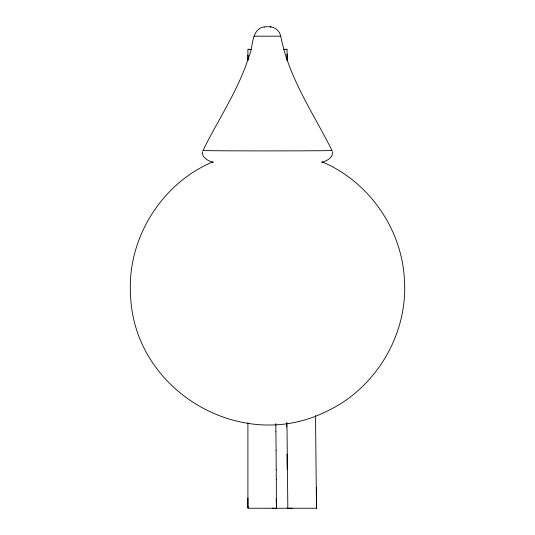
<?xml version="1.0" encoding="UTF-8"?>
<svg xmlns="http://www.w3.org/2000/svg" width="535" height="535" viewBox="0 0 535 535"><rect width="100%" height="100%" fill="white"/><g stroke="black" fill="none" stroke-linecap="round" stroke-linejoin="round"><path stroke-width="0.8" d="M247.906 58.141L247.906 60.301L247.906 57.245M247.906 56.262L247.906 55.005M316.473 507.334L316.473 504.579M287.088 49.273L287.114 60.234L287.108 58.148M316.466 507.802L316.452 497.911L316.466 508.25L247.906 508.25L247.906 422.71M276.408 504.719L276.414 507.347M202.598 151.679C201.501 157.758 208.57 161.095 213.391 162.379M203.026 150.469C218.287 119.131 238.597 90.061 248.895 56.449C253.61 47.093 250.634 29.806 263.782 26.904M212.97 161.811C161.496 183.264 127.109 238.657 130.533 294.29L130.533 294.317C133.222 390.169 240.69 454.242 326.129 411.562C375.409 388.958 407.75 335.017 404.467 280.902C402.467 229.803 369.197 181.612 322.03 161.811M321.609 162.379C326.43 161.095 333.499 157.758 332.409 151.679M248.327 58.014L249.063 57.927M286.8 49.18L285.396 49.314M276.374 508.223L275.565 508.237M287.435 508.23L288.124 508.243M272.188 508.25L274.02 508.243M264.638 26.75L270.763 26.75M254.633 36.193L254.245 36.193L280.775 36.193C288.699 77.903 313.356 113.159 331.974 150.469M280.367 36.193C280.868 32.495 275.585 27.305 271.218 26.904M292.291 508.25L288.826 508.243M287.83 508.237L287.502 508.237M249.598 49.32L248.22 49.18M285.931 57.914L286.807 58.034M264.297 27.539L264.257 27.038M315.523 415.615L316.473 508.25L316.452 497.878M287.114 54.082L287.241 59.673M286.954 422.837L287.83 507.775M286.593 422.797L286.666 426.923M275.806 423.586L275.893 431.805M287.088 57.84L287.114 59.82L287.088 56.964M287.027 454.081L287.181 469.315M276.428 508.217L276.294 479.273M287.088 57.807L287.114 60.094M275.906 431.772L276.08 450.637M276.093 450.61L276.221 469.69M276.241 469.676L276.281 479.286M247.906 506.411L247.912 507.789L247.906 497.878M316.446 487.138L316.473 508.25M316.439 487.265L316.473 506.411M247.906 49.273L247.906 59.673M331.359 150.415A64.447 0.421 0 0 1 310.628 150.783L308.106 150.796A65.892 0.428 0 0 1 297.079 150.843L285.229 150.87A65.076 0.421 0 0 1 270.369 150.89L264.631 150.89A65.076 0.421 0 0 1 249.771 150.87L237.914 150.843A65.892 0.428 0 0 1 226.887 150.796L224.359 150.783A64.447 0.421 0 0 1 203.628 150.415M270.663 27.599A25.045 24.189 0 0 1 270.844 26.77M285.396 49.401A14.438 13.943 0 0 1 283.784 49.34M251.216 49.374A14.505 14.004 0 0 1 249.598 49.447M276.401 506.471L276.327 498.52L276.401 506.471"/></g></svg>
